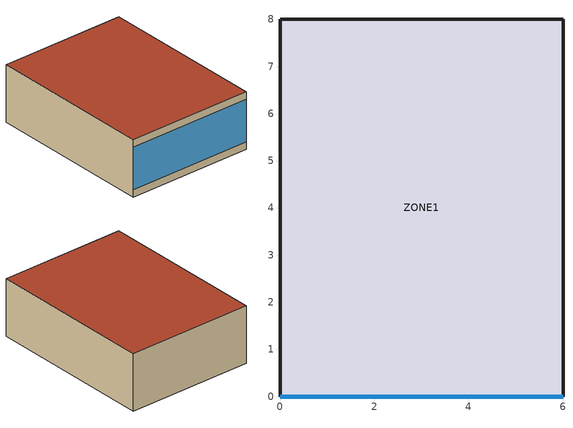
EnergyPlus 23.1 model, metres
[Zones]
ZONE1
 floor outside (FLOOR-CASE): 0,0 0,8 6,8 6,0 z0
 wall outside (WALL-CASE): 0,0 6,0 6,8 0,8 0,0 z0:2.7
 window (WIN-CASE): 0,0 6,0 z0.35:2.35
 roof outside (ROOF-CASE): 0,0 6,0 6,8 0,8 z2.7
[Building]
BESTEST-CASE: North Axis=0; Terrain=Country; Solar Distribution=FullInteriorAndExterior; Max Warmup Days=25; Min Warmup=6
[Material] Roughness=Rough; Thermal Absorptance=0.9; Solar Absorptance=0.6; Visible Absorptance=0.6
Name | Thickness {m} | Conductivity {W/m-K} | Density {kg/m3} | Specific Heat {J/kg-K}
WOOD-SIDING | 0.009 | 0.14 | 530 | 900
WALL-INSUL | 0.0615 | 0.04 | 10 | 1400
WALL-INNER | 0.1 | 0.51 | 1400 | 1000
ROOF-DECK | 0.019 | 0.14 | 530 | 900
ROOF-INSUL | 0.1118 | 0.04 | 12 | 840
ROOF-GYPSUM | 0.01 | 0.16 | 950 | 840
FLOOR-MASS | 0.08 | 1.13 | 1400 | 1000
[Material:NoMass]
FLOOR-INSUL-R: Roughness=Rough; Thermal Resistance {m2-K/W}=25.175; Thermal Absorptance=0.9; Solar Absorptance=0.6; Visible=0.6
[Construction]
WALL-CASE: WOOD-SIDING, WALL-INSUL, WALL-INNER
ROOF-CASE: ROOF-DECK, ROOF-INSUL, ROOF-GYPSUM
FLOOR-CASE: FLOOR-INSUL-R, FLOOR-MASS
WIN-CASE: GLASS-CASE, AIR-GAP-CASE, GLASS-CASE
[WindowMaterial:Glazing]
GLASS-CASE: Optical Data Type=SpectralAverage; Thickness {m}=0.003048; Solar Transmittance=0.834; Front Solar Reflectance=0.075; Back Solar Reflectance=0.075; Visible Transmittance=0.834; Front Visible Reflectance=0.075; Back Visible Reflectance=0.075; Infrared Transmittance=0; Front Emissivity=0.84; Back Emissivity=0.84; Conductivity {W/m-K}=1; Dirt Correction=1
[WindowMaterial:Gas]
AIR-GAP-CASE: Air, 0.012
[Zone]
ZONE1: 0, 0, 0, 0, 1, 48, Yes
[OtherEquipment]
INT-GAIN, None, ZONE1, ALWAYS, EquipmentLevel, 200, 0, 0.6, 0
[ZoneInfiltration:DesignFlowRate]
INFIL: ZONE1, ALWAYS, AirChanges/Hour, 0, 0, 0, 0.414, 1
[ThermostatSetpoint:DualSetpoint]
DUAL-SP: HEAT-SP, COOL-SP
[ZoneControl:Thermostat]
ZONE-TSTAT: ZONE1, TSTAT-TYPE, ThermostatSetpoint:DualSetpoint, DUAL-SP
[ZoneHVAC:IdealLoadsAirSystem]
IDEAL, ZONE1-AIR-IN, 50, 13, 0.015, 0.009, NoLimit, NoLimit, None
[Zone equipment]
ZONE1: IDEAL
[Schedule:Compact]
ALWAYS: Fraction, Through: 12/31, For: AllDays, Until: 24:00, 1
HEAT-SP: Temperature, Through: 12/31, For: AllDays, Until: 24:00, 20
COOL-SP: Temperature, Through: 12/31, For: AllDays, Until: 24:00, 27
TSTAT-TYPE: Number, Through: 12/31, For: AllDays, Until: 24:00, 4
